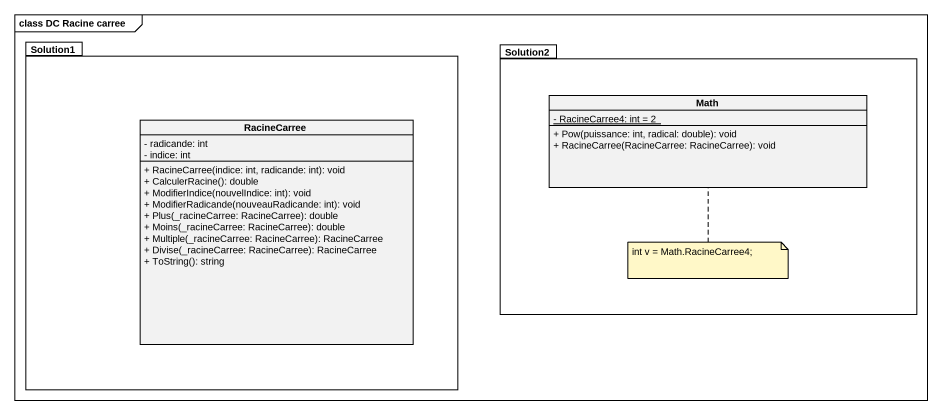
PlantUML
@startuml
mainframe class DC Racine carree
hide circle
hide empty members
skinparam classAttributeIconSize 0
package Solution1 {
  class RacineCarree {
    - radicande: int
    - indice: int
    + RacineCarree(indice: int, radicande: int): void
    + CalculerRacine(): double
    + ModifierIndice(nouvelIndice: int): void
    + ModifierRadicande(nouveauRadicande: int): void
    + Plus(_racineCarree: RacineCarree): double
    + Moins(_racineCarree: RacineCarree): double
    + Multiple(_racineCarree: RacineCarree): RacineCarree
    + Divise(_racineCarree: RacineCarree): RacineCarree
    + ToString(): string
  }
}
package Solution2 {
  class Math {
    {static} - RacineCarree4: int = 2
    + Pow(puissance: int, radical: double): void
    + RacineCarree(RacineCarree: RacineCarree): void
  }
}
note bottom of Math : int v = Math.RacineCarree4;
@enduml
